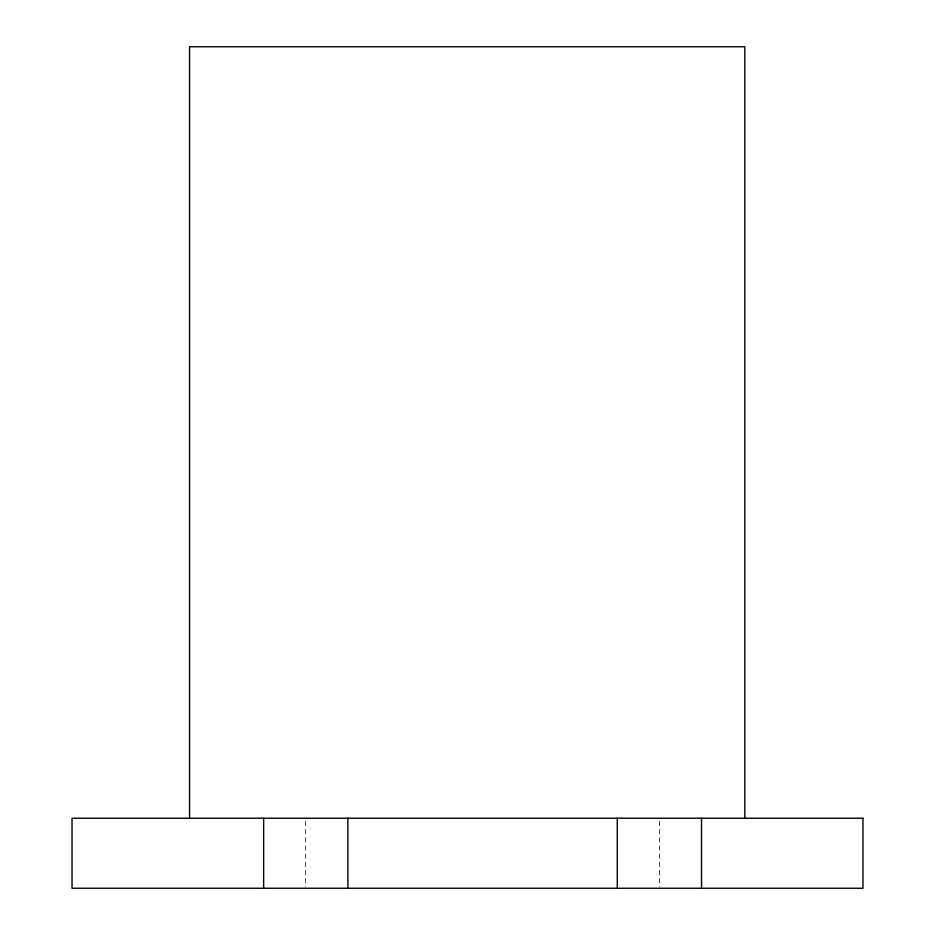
<?xml version="1.0" encoding="UTF-8"?>
<svg xmlns="http://www.w3.org/2000/svg" width="935" height="935" viewBox="0 0 935 935"><rect width="100%" height="100%" fill="white"/><g stroke="black" fill="none" stroke-linecap="round" stroke-linejoin="round"><path stroke-width="0.7" stroke-dasharray="4.67 3.51" d="M659.456 821.152L659.456 886.789M305.71 821.152L305.71 886.789"/><path stroke-width="1.4" d="M744.821 818.23L744.821 46.75L189.548 46.75L189.548 818.23M701.519 818.23L701.519 888.25M617.287 818.23L617.287 888.25M347.878 818.23L347.878 888.25M263.647 818.23L263.647 888.25M862.97 818.23L72.03 818.23L72.03 888.25L862.97 888.25L862.97 818.23"/></g></svg>
